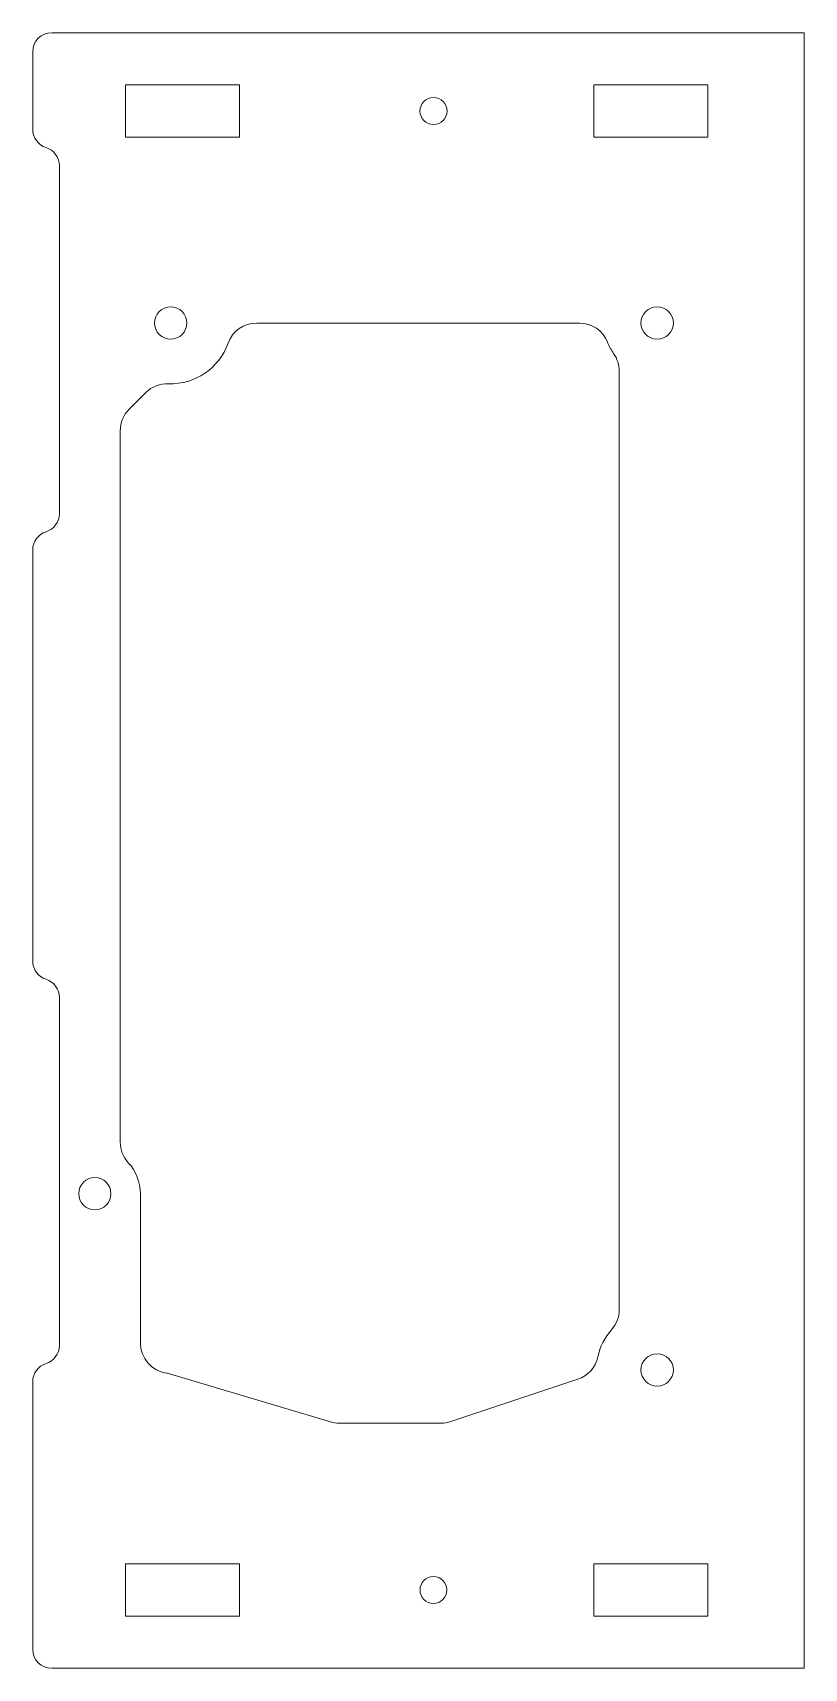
# Model space of a CAD drawing. Header units: millimetres. Extents: x -59 to 42, y -108 to 107.
import ezdxf

# ---------------------------------------------------------------- set-up
doc = ezdxf.new("R2010")
doc.units = ezdxf.units.MM

msp = doc.modelspace()

# ---------------------------------------------------------------- linework, layer by layer
at = {"color": 7, "linetype": 'Continuous', "lineweight": 15}
for p, q in [((42.49, 107.41), (-56.51, 107.41)), ((42.49, 107.41), (42.49, -107.87)), ((-59.01, 94.68), (-59.01, 104.91)), ((-46.81, 100.53), (-46.81, 93.67)), ((-31.81, 100.53), (-46.81, 100.53)), ((-31.81, 93.67), (-31.81, 100.53)), ((14.79, 100.53), (14.79, 93.67)), ((29.79, 100.53), (14.79, 100.53)), ((29.79, 93.67), (29.79, 100.53)), ((-46.81, 93.67), (-31.81, 93.67)), ((14.79, 93.67), (29.79, 93.67)), ((-55.51, 44.11), (-55.51, 89.91)), ((12.9, 69.2), (-29.54, 69.2)), ((18.14, -60.66), (18.14, 62.88)), ((-44.14, 60.04), (-46.33, 57.84)), ((-47.5, -38.61), (-47.5, 55.02)), ((-59.01, -14.8), (-59.01, 39.34)), ((-55.51, -65.37), (-55.51, -19.57)), ((-44.84, -45.4), (-44.84, -65.05)), ((-59.01, -105.37), (-59.01, -70.14)), ((-19.84, -75.44), (-41.44, -69)), ((12.69, -69.82), (-4.02, -75.4)), ((-5.29, -75.61), (-18.7, -75.61)), ((-46.81, -94.13), (-46.81, -100.99)), ((-31.81, -94.13), (-46.81, -94.13)), ((-31.81, -100.99), (-31.81, -94.13)), ((14.79, -94.13), (14.79, -100.99)), ((29.79, -94.13), (14.79, -94.13)), ((29.79, -100.99), (29.79, -94.13)), ((-46.81, -100.99), (-31.81, -100.99)), ((14.79, -100.99), (29.79, -100.99)), ((42.49, -107.87), (-56.51, -107.87))]:
    msp.add_line(p, q, dxfattribs=at)
for centre, radius in [((-6.29, 97.1), 1.78), ((-40.86, 69.2), 2.12), ((23.14, 69.2), 2.13), ((-50.84, -45.4), 2.12), ((23.14, -68.6), 2.13), ((-6.29, -97.56), 1.77)]:
    msp.add_circle(centre, radius, dxfattribs=at)
for centre, radius, start, end in [((-56.51, 104.91), 2.5, 90, 180), ((-56.51, 94.68), 2.5, 180, 252.5424), ((-58.01, 89.91), 2.5, 0, 72.5424), ((-29.54, 65.2), 4, 90, 160.5288), ((12.9, 65.2), 4, 21.3237, 90), ((-40.86, 69.2), 8, 267.8553, 340.5288), ((23.14, 69.2), 7, 201.3237, 215.0968), ((14.14, 62.88), 4, 0, 35.0968), ((-41.31, 57.21), 4, 87.8553, 135), ((-43.5, 55.02), 4, 135, 180), ((-58.01, 44.11), 2.5, 287.4576, 0), ((-56.51, 39.34), 2.5, 107.4576, 180), ((-56.51, -14.8), 2.5, 180, 252.5424), ((-58.01, -19.57), 2.5, 0, 72.5424), ((-43.5, -38.61), 4, 180, 222.7772), ((-50.84, -45.4), 6, 0, 42.7772), ((14.14, -60.66), 4, 318.5904, 0), ((23.14, -68.6), 8, 138.5904, 167.6281), ((-58.01, -65.37), 2.5, 287.4576, 0), ((-40.84, -65.05), 4, 180, 261.3193), ((-56.51, -70.14), 2.5, 107.4576, 180), ((11.42, -66.03), 4, 288.4666, 347.6281), ((-18.7, -71.61), 4, 253.394, 270), ((-5.29, -71.61), 4, 270, 288.4666), ((-56.51, -105.37), 2.5, 180, 270)]:
    msp.add_arc(centre, radius, start, end, dxfattribs=at)

doc.saveas('drawing.dxf')
